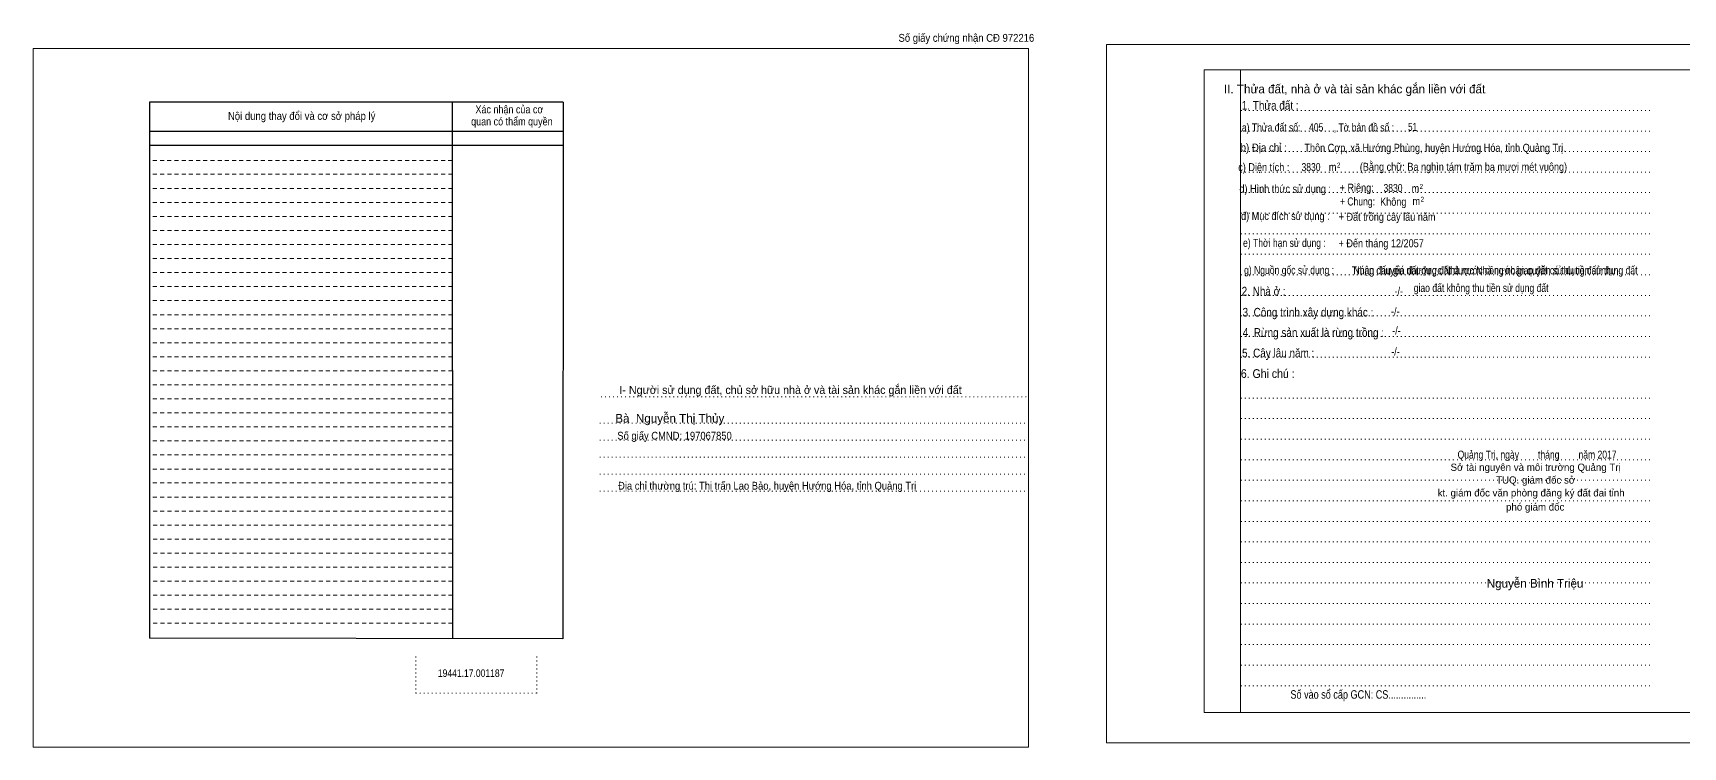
# Model space of a CAD drawing. Header units: metres. Extents: x 538839 to 540334, y 1849296 to 1850004.
# Drawn here: x 538839 to 539520, y 1849709 to 1850004 of the extents above; entities that cross this region are included whole.
import ezdxf
from ezdxf.enums import TextEntityAlignment as Align

# ---------------------------------------------------------------- set-up
doc = ezdxf.new("R2010")
doc.units = ezdxf.units.M
doc.header["$LTSCALE"] = 1.1
doc.linetypes.add('DOTTED', pattern=[1.5, 0.3, -1.2])
doc.linetypes.add('SHORT_DASHED', pattern=[2.7, 1.5, -1.2])
for name, color, linetype, lineweight in [('1', 7, 'DOTTED', 13), ('2', 7, 'SHORT_DASHED', 13), ('28', 7, 'Continuous', 25), ('7', 7, 'Continuous', 13)]:
    doc.layers.add(name, color=color, linetype=linetype, lineweight=lineweight)
for name, color, linetype in [('15', 7, 'Continuous'), ('18', 7, 'Continuous'), ('19', 7, 'Continuous'), ('3', 7, 'Continuous'), ('4', 7, 'Continuous'), ('40', 7, 'Continuous'), ('8', 7, 'Continuous'), ('9', 7, 'Continuous')]:
    doc.layers.add(name, color=color, linetype=linetype)

msp = doc.modelspace()

# ---------------------------------------------------------------- linework, layer by layer
at = {"layer": '1', "linetype": 'Continuous'}
for p, q in [((539322.2, 1849988.76), (539692.36, 1849988.76)), ((539322.2, 1849988.76), (539322.2, 1849723.76)), ((539322.2, 1849723.76), (539692.36, 1849723.76))]:
    msp.add_line(p, q, dxfattribs=at)
at = {"layer": '1'}
for p, q in [((539337.2, 1849988.76), (539337.2, 1849723.76)), ((539337.2, 1849988.76), (539337.2, 1849723.76)), ((539337.36, 1849971.96), (539506.44, 1849971.96)), ((539337.36, 1849963.48), (539506.44, 1849963.48)), ((539337.36, 1849955.02), (539506.44, 1849955.02)), ((539337.36, 1849946.56), (539506.44, 1849946.56)), ((539337.36, 1849938.08), (539506.44, 1849938.08)), ((539337.36, 1849929.6), (539506.44, 1849929.6)), ((539337.36, 1849921.12), (539506.44, 1849921.12)), ((539337.36, 1849912.68), (539506.44, 1849912.68)), ((539337.36, 1849904.2), (539506.44, 1849904.2)), ((539337.36, 1849895.72), (539506.44, 1849895.72)), ((539337.36, 1849887.24), (539506.44, 1849887.24)), ((539337.36, 1849878.78), (539506.44, 1849878.78)), ((539337.36, 1849870.3), (539506.44, 1849870.3)), ((539073.64, 1849853.82), (539249.76, 1849853.82)), ((539337.36, 1849853.36), (539506.44, 1849853.36)), ((539337.36, 1849844.88), (539506.44, 1849844.88)), ((539073.08, 1849843.02), (539249.16, 1849843.02)), ((539073.08, 1849836.04), (539249.16, 1849836.04)), ((539337.36, 1849836.4), (539506.44, 1849836.4)), ((539073.08, 1849829.02), (539249.16, 1849829.02)), ((539337.36, 1849827.96), (539506.44, 1849827.96)), ((539073.08, 1849822.04), (539249.16, 1849822.04)), ((539337.36, 1849819.48), (539506.44, 1849819.48)), ((539073.08, 1849815.02), (539249.16, 1849815.02)), ((539337.36, 1849811), (539506.44, 1849811)), ((539337.36, 1849802.52), (539506.44, 1849802.52)), ((539337.36, 1849794.06), (539506.44, 1849794.06)), ((539337.36, 1849785.6), (539506.44, 1849785.6)), ((539337.36, 1849777.12), (539506.44, 1849777.12)), ((539337.36, 1849768.64), (539506.44, 1849768.64)), ((539337.36, 1849760.16), (539506.44, 1849760.16)), ((539337.36, 1849751.72), (539506.44, 1849751.72)), ((538997.2, 1849746.76), (538997.2, 1849731.74)), ((539047.16, 1849746.76), (539047.16, 1849731.74)), ((539337.36, 1849743.24), (539506.44, 1849743.24)), ((538997.2, 1849731.74), (539047.16, 1849731.74)), ((539337.36, 1849734.76), (539506.44, 1849734.76))]:
    msp.add_line(p, q, dxfattribs=at)
at = {"layer": '1', "linetype": 'Continuous'}
for points in [[(538839.4, 1849709.48), (539249.8, 1849709.48), (539249.8, 1849997.48), (538839.4, 1849997.48)], [(538839.4, 1849997.48), (539249.8, 1849997.48), (539249.8, 1849709.48), (538839.4, 1849709.48)], [(538839.4, 1849709.48), (539249.8, 1849709.48), (539249.8, 1849997.48), (538839.4, 1849997.48)], [(539282, 1849711.16), (539692.36, 1849711.16), (539692.36, 1849999.16), (539282, 1849999.16)], [(539337.2, 1849988.76), (539692.36, 1849988.76), (539692.36, 1849723.76), (539337.2, 1849723.76)]]:
    msp.add_lwpolyline(points, close=True, dxfattribs=at)
at = {"layer": '2', "linetype": 'Continuous', "lineweight": 25}
for p, q in [((539057.96, 1849975.4), (538887.4, 1849975.4)), ((538887.4, 1849975.4), (538887.4, 1849754.36)), ((539012.24, 1849975.4), (539012.28, 1849754.2)), ((539057.96, 1849963.32), (538887.64, 1849963.32)), ((539057.96, 1849957.56), (538887.64, 1849957.56))]:
    msp.add_line(p, q, dxfattribs=at)
at = {"layer": '2'}
for p, q in [((539012.24, 1849951.4), (538887.4, 1849951.4)), ((539012.28, 1849945.64), (538887.4, 1849945.64)), ((539012.28, 1849945.64), (538887.4, 1849945.64)), ((539012.28, 1849939.82), (538887.4, 1849939.82)), ((539012.28, 1849934.04), (538887.4, 1849934.04)), ((539012.28, 1849928.28), (538887.4, 1849928.28)), ((539012.28, 1849922.46), (538887.4, 1849922.46)), ((539012.28, 1849916.7), (538887.4, 1849916.7)), ((539012.28, 1849910.92), (538887.4, 1849910.92)), ((539012.28, 1849905.12), (538887.4, 1849905.12)), ((539012.28, 1849899.34), (538887.4, 1849899.34)), ((539012.28, 1849893.56), (538887.4, 1849893.56)), ((539012.28, 1849887.76), (538887.4, 1849887.76)), ((539012.28, 1849881.98), (538887.4, 1849881.98)), ((539012.28, 1849876.2), (538887.4, 1849876.2)), ((539012.28, 1849870.44), (538887.4, 1849870.44)), ((539012.28, 1849864.62), (538887.4, 1849864.62)), ((539012.28, 1849858.84), (538887.4, 1849858.84)), ((539012.28, 1849853.08), (538887.4, 1849853.08)), ((539012.28, 1849847.26), (538887.4, 1849847.26)), ((539012.28, 1849841.48), (538887.4, 1849841.48)), ((539012.28, 1849835.72), (538887.4, 1849835.72)), ((539012.28, 1849829.9), (538887.4, 1849829.9)), ((539012.28, 1849824.12), (538887.4, 1849824.12)), ((539012.28, 1849818.36), (538887.4, 1849818.36)), ((539012.28, 1849812.54), (538887.4, 1849812.54)), ((539012.32, 1849806.78), (538887.4, 1849806.78)), ((539012.32, 1849801), (538887.4, 1849801)), ((539012.32, 1849795.2), (538887.4, 1849795.2)), ((539012.36, 1849789.42), (538887.4, 1849789.42)), ((539012.36, 1849783.64), (538887.4, 1849783.64)), ((539012.36, 1849777.84), (538887.4, 1849777.84)), ((539012.36, 1849772.06), (538887.4, 1849772.06)), ((539012.36, 1849766.28), (538887.4, 1849766.28)), ((539012.36, 1849760.52), (538887.4, 1849760.52))]:
    msp.add_line(p, q, dxfattribs=at)
at = {"layer": '2', "linetype": 'Continuous', "lineweight": 25}
msp.add_lwpolyline([(539057.96, 1849975.4), (539057.8, 1849754.12), (538887.4, 1849754.36)], dxfattribs=at)

# ---------------------------------------------------------------- texts
at = {"layer": '15', "width": 0.8}
for s, p in [('Trúng đấu giá đất được Nhà nước công nhận quyền sử dụng đất như', (539437.615, 1849904.4)), ('giao đất không thu tiền sử dụng đất', (539436.41, 1849897.14))]:
    msp.add_text(s, height=3.3, dxfattribs=at).set_placement(p, align=Align.CENTER)
at = {"layer": '18'}
for s, height, p in [('II. Thửa đất, nhà ở và tài sản khác gắn liền với đất', 3.6, (539384.235, 1849979.02)), ('Sở tài nguyên và môi trường Quảng Trị', 3, (539458.885, 1849823.34))]:
    msp.add_text(s, height=height, dxfattribs=at).set_placement(p, align=Align.CENTER)
for s, height, width, p in [('1. Thửa đất :', 3.6, 0.85, (539349.455, 1849972.28)), ('a) Thửa đất số:              , Tờ bản đồ số : ', 3.3, 0.8, (539369.635, 1849963.32)), ('405', 3.3, 0.8, (539368.405, 1849963.4)), ('51', 3.3, 0.75, (539408.13, 1849963.56)), ('b) Địa chỉ : ', 3.3, 0.9, (539347.3, 1849955.04)), (' Thôn Cợp, xã Hướng Phùng, huyện Hướng Hóa, tỉnh Quảng Trị.', 3.3, 0.85, (539416.885, 1849954.92)), ('d) Hình thức sử dụng :', 3.3, 0.85, (539355.63, 1849938.04)), ('+ Riêng: ', 3.3, 0.85, (539385.61, 1849938.48)), ('       + Chung:', 3.3, 0.8, (539381.99, 1849932.78)), ('đ) Mục đích sử dụng :', 3.3, 0.85, (539355.695, 1849926.8)), ('e) Thời hạn sử dụng :', 3.3, 0.8, (539355.315, 1849915.72)), ('+ Đến tháng 12/2057', 3.3, 0.85, (539395.2, 1849915.55)), ('g) Nguồn gốc sử dụng :', 3.3, 0.8, (539357.235, 1849904.52)), ('Nhận chuyển nhượng đất được Nhà nước giao đất có thu tiền sử dụng đất', 3.3, 0.8, (539442.32, 1849904.42)), ('2. Nhà ở :', 3.6, 0.85, (539346.755, 1849895.64)), ('3. Công trình xây dựng khác :', 3.6, 0.85, (539365.02, 1849886.96)), ('4. Rừng sản xuất là rừng trồng :', 3.6, 0.85, (539367.25, 1849878.6)), ('5. Cây lâu năm :', 3.6, 0.85, (539352.745, 1849870.16)), ('6. Ghi chú :', 3.6, 0.9, (539348.435, 1849861.66)), ('Quảng Trị, ngày        tháng        năm 2017', 3.3, 0.8, (539459.475, 1849828.4)), ('19441.17.001187', 3.1, 0.85, (539020.02, 1849738.38)), ('Số vào sổ cấp GCN: CS...............', 3.5, 0.8, (539385.775, 1849729.4))]:
    msp.add_text(s, height=height, dxfattribs=dict(at, width=width)).set_placement(p, align=Align.CENTER)
at = {"layer": '19'}
for s, height, p in [('Bà  Nguyễn Thị Thủy', 3.58, (539101.925, 1849843.26)), ('TUQ. giám đốc sở', 2.987, (539458.895, 1849818.1)), ('kt. giám đốc văn phòng đăng ký đất đai tỉnh', 2.987, (539457.015, 1849812.8)), ('phó giám đốc', 3, (539458.705, 1849806.98)), ('Nguyễn Bình Triệu', 3.573, (539458.65, 1849775.2))]:
    msp.add_text(s, height=height, dxfattribs=at).set_placement(p, align=Align.CENTER)
at = {"layer": '2'}
for s, width, p in [('Xác nhận của cơ', 0.85, (539035.795, 1849970.78)), ('Xác nhận của cơ', 0.85, (539035.795, 1849970.78)), ('Nội dung thay đổi và cơ sở pháp lý', 0.9, (538950.16, 1849968.08)), ('Nội dung thay đổi và cơ sở pháp lý', 0.9, (538950.16, 1849968.08)), (' quan có thẩm quyền', 0.85, (539036.3, 1849965.8)), (' quan có thẩm quyền', 0.85, (539036.3, 1849965.8))]:
    msp.add_text(s, height=3.261, dxfattribs=dict(at, width=width)).set_placement(p, align=Align.CENTER)
at = {"layer": '28'}
for s, height, width, p in [('-/-', 3.3, 0.85, (539402.475, 1849895.84)), ('-/-', 3.3, 0.85, (539401.035, 1849887.48)), ('-/-', 3.3, 0.85, (539401.515, 1849879.58)), ('-/-', 3.3, 0.85, (539401.115, 1849870.92)), ('Địa chỉ thường trú: Thị trấn Lao Bảo, huyện Hướng Hóa, tỉnh Quảng Trị', 3.22, 0.9, (539142.075, 1849815.61))]:
    msp.add_text(s, height=height, dxfattribs=dict(at, width=width)).set_placement(p, align=Align.CENTER)
msp.add_text('I- Người sử dụng đất, chủ sở hữu nhà ở và tài sản khác gắn liền với đất', height=3.306, dxfattribs=at).set_placement((539151.695, 1849855.08), align=Align.CENTER)
at = {"layer": '3'}
for s, height, width, p in [('c) Diện tích :                                                   ', 3.3, 0.85, (539373.385, 1849946.94)), ('3830', 3.3, 0.8, (539366.28, 1849946.96)), (' m', 3.3, 0.85, (539374.675, 1849947)), ('2', 2, 0.75, (539377.695, 1849948.44)), ('(Bằng chữ: Ba nghìn tám trăm ba mươi mét vuông)', 3.3, 0.85, (539429.125, 1849947.08))]:
    msp.add_text(s, height=height, dxfattribs=dict(at, width=width)).set_placement(p, align=Align.CENTER)
at = {"layer": '4'}
for s, height, width, p in [(' m', 3.3, 0.85, (539408.795, 1849938.2)), ('2', 2, 0.75, (539411.775, 1849939.64)), ('Không', 3.3, 0.85, (539400.19, 1849932.68)), (' m', 3.3, 0.85, (539409.155, 1849932.92)), ('2', 2, 0.75, (539412.175, 1849934.36))]:
    msp.add_text(s, height=height, dxfattribs=dict(at, width=width)).set_placement(p, align=Align.CENTER)
at = {"layer": '40', "width": 0.9}
msp.add_text('Số giấy chứng nhận CĐ 972216', height=3.253, dxfattribs=at).set_placement((539224.195, 1850000.28), align=Align.CENTER)
at = {"layer": '7', "width": 0.8}
msp.add_text('3830', height=3.3, dxfattribs=at).set_placement((539400.08, 1849938.36), align=Align.CENTER)
at = {"layer": '8', "width": 0.85}
msp.add_text('+ Đất trồng cây lâu năm', height=3.3, dxfattribs=at).set_placement((539397.63, 1849926.48), align=Align.CENTER)
at = {"layer": '9', "width": 0.9}
msp.add_text('Số giấy CMND: 197067850', height=3.22, dxfattribs=at).set_placement((539103.885, 1849836.24), align=Align.CENTER)

doc.saveas('drawing.dxf')
